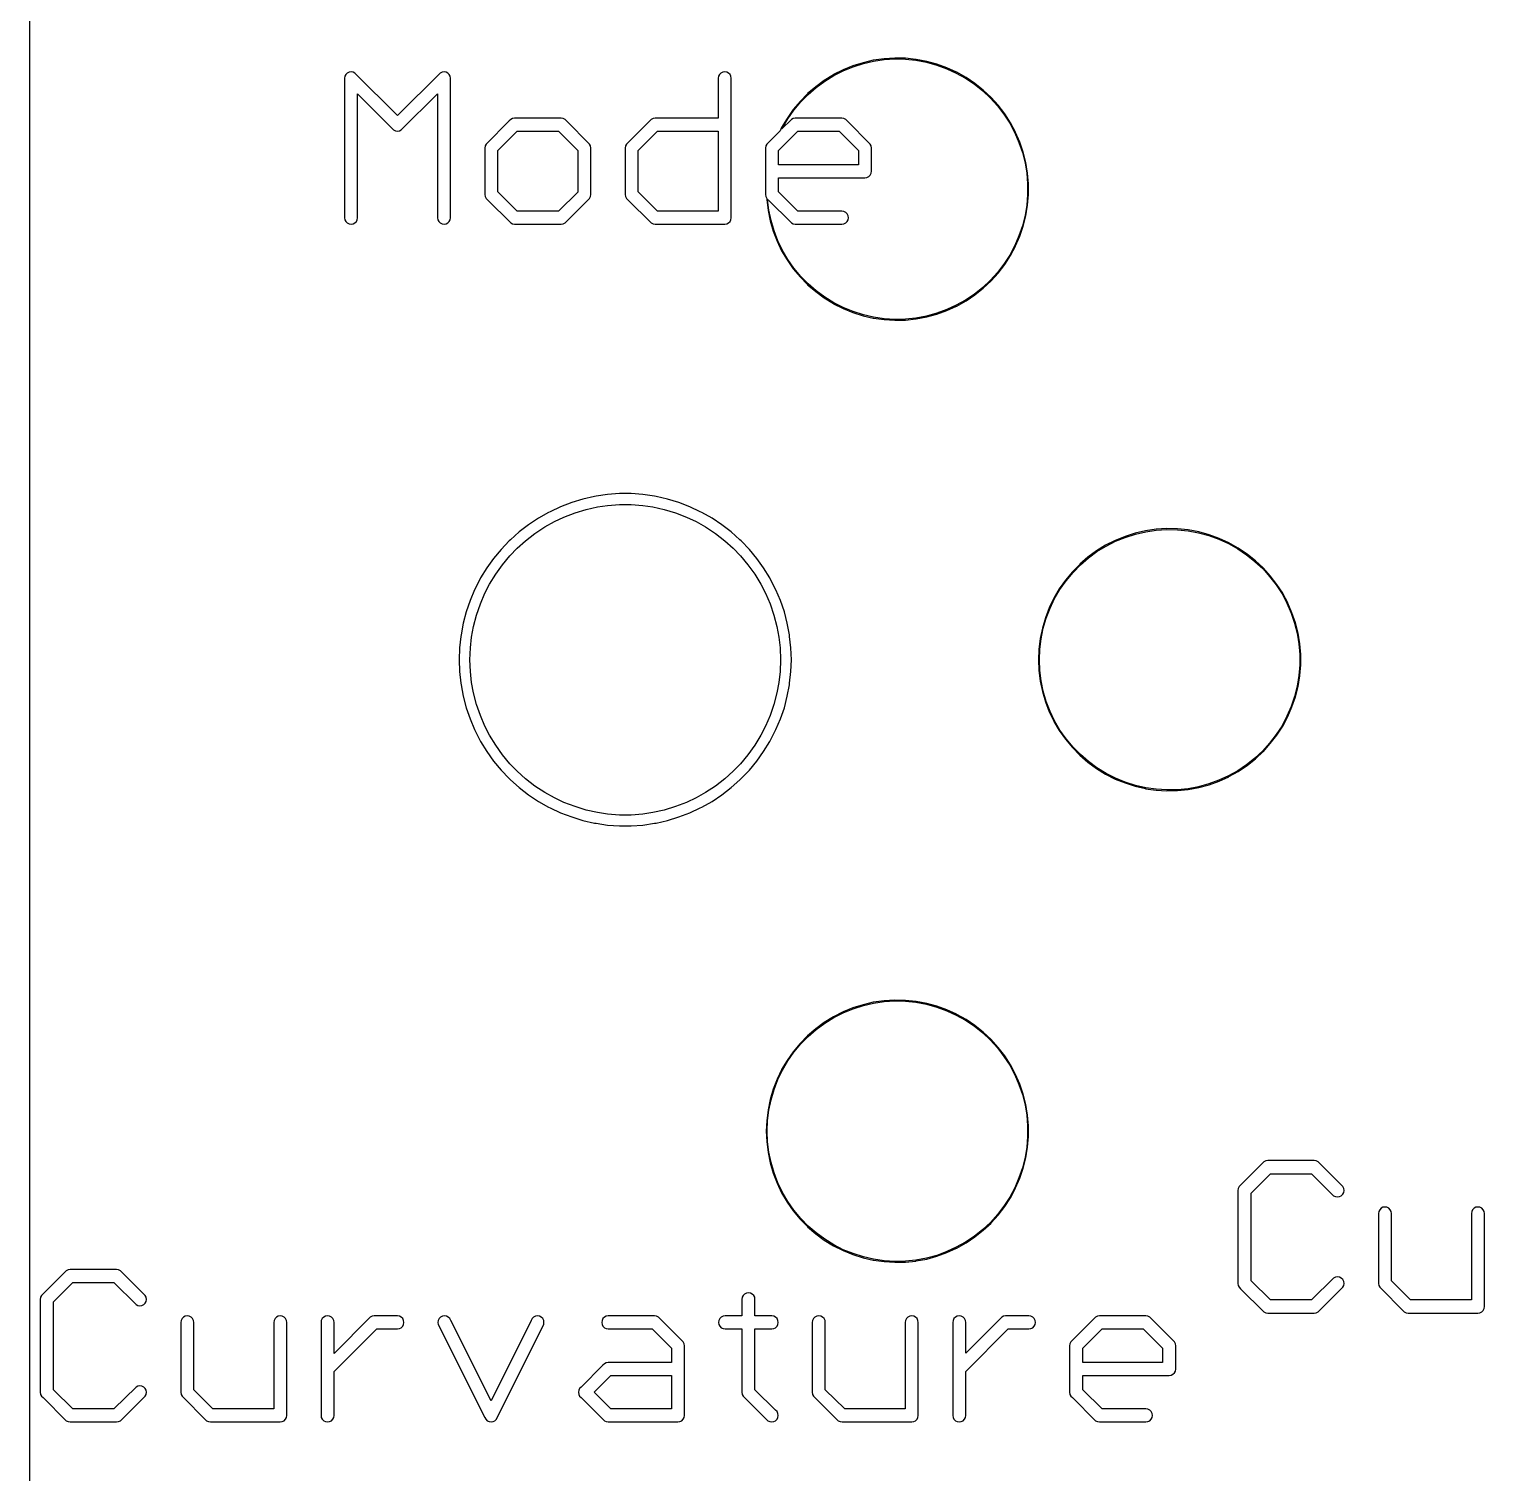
# Model space of a CAD drawing. Extents: x 3 to 69, y 0 to 129.
# Drawn here: x 2.71 to 19.88, y 25.97 to 42.8 of the extents above; entities that cross this region are included whole.
import ezdxf

# ---------------------------------------------------------------- set-up
doc = ezdxf.new("R2010")
doc.units = 0

msp = doc.modelspace()

# ---------------------------------------------------------------- linework, layer by layer
at = {"color": 34, "true_color": 0x008000}
for points in [[(2.7051, 0.3175, 0), (63.32474, 0.3175, 0), (63.32474, 128.81864, 0), (2.7051, 128.81864, 0), (2.7051, 0.3175, 0)], [(12.6746, 42.45864, 0), (12.55014, 42.44086, 0), (12.54857, 42.44061, 0), (12.42919, 42.41267, 0), (12.30981, 42.37457, 0), (12.19551, 42.32885, 0), (12.08375, 42.27297, 0), (12.08233, 42.27224, 0), (11.97565, 42.2062, 0), (11.87659, 42.13254, 0), (11.78261, 42.05126, 0), (11.78149, 42.05014, 0), (11.69513, 41.96124, 0), (11.61385, 41.86472, 0), (11.54273, 41.76312, 0), (11.47923, 41.65644, 0), (11.4785, 41.65502, 0), (11.46084, 41.61801, 0), (11.30485, 41.46202, 0), (11.29402, 41.44077, 0), (11.2903, 41.41724, 0), (11.2903, 40.87368, 0), (11.29402, 40.85013, 0), (11.30485, 40.82889, 0), (11.30487, 40.82887, 0), (11.30553, 40.81272, 0), (11.30555, 40.8126, 0), (11.32078, 40.6908, 0), (11.32102, 40.68923, 0), (11.34642, 40.56731, 0), (11.38198, 40.44793, 0), (11.42516, 40.33109, 0), (11.4785, 40.21933, 0), (11.47923, 40.21791, 0), (11.54273, 40.11123, 0), (11.61385, 40.00963, 0), (11.69513, 39.91311, 0), (11.78149, 39.82421, 0), (11.78261, 39.82309, 0), (11.87659, 39.74181, 0), (11.97565, 39.66814, 0), (12.08233, 39.60211, 0), (12.08375, 39.60138, 0), (12.19551, 39.54549, 0), (12.30981, 39.49978, 0), (12.42919, 39.46168, 0), (12.54857, 39.43374, 0), (12.55014, 39.43349, 0), (12.6746, 39.41572, 0), (12.79906, 39.40809, 0), (12.92352, 39.41064, 0), (13.04543, 39.42333, 0), (13.047, 39.42358, 0), (13.17146, 39.44644, 0), (13.29084, 39.47946, 0), (13.40768, 39.52264, 0), (13.51944, 39.57344, 0), (13.52086, 39.57417, 0), (13.63008, 39.63512, 0), (13.73422, 39.70371, 0), (13.83074, 39.78244, 0), (13.92218, 39.86627, 0), (13.9233, 39.86739, 0), (14.00458, 39.95883, 0), (14.08078, 40.05789, 0), (14.14936, 40.16203, 0), (14.20778, 40.27379, 0), (14.20851, 40.27521, 0), (14.25677, 40.38951, 0), (14.29741, 40.50634, 0), (14.32789, 40.62572, 0), (14.34821, 40.75019, 0), (14.34845, 40.75175, 0), (14.35862, 40.87621, 0), (14.35862, 40.99814, 0), (14.34845, 41.1226, 0), (14.34821, 41.12416, 0), (14.32789, 41.24862, 0), (14.29741, 41.368, 0), (14.25677, 41.48484, 0), (14.20851, 41.59914, 0), (14.20778, 41.60056, 0), (14.14936, 41.71232, 0), (14.08078, 41.81646, 0), (14.00458, 41.91552, 0), (13.9233, 42.00696, 0), (13.92218, 42.00808, 0), (13.83074, 42.0919, 0), (13.73422, 42.17064, 0), (13.63008, 42.23922, 0), (13.52086, 42.30018, 0), (13.51944, 42.30091, 0), (13.40768, 42.35171, 0), (13.29084, 42.39489, 0), (13.17146, 42.42791, 0), (13.047, 42.45077, 0), (13.04543, 42.45102, 0), (12.92352, 42.46371, 0), (12.79906, 42.46626, 0), (12.6746, 42.45864, 0)], [(13.04485, 39.43343, 0), (12.92352, 39.4208, 0), (12.79906, 39.41825, 0), (12.6746, 39.42588, 0), (12.55151, 39.44345, 0), (12.43232, 39.47135, 0), (12.31294, 39.50945, 0), (12.19864, 39.55516, 0), (12.08813, 39.61042, 0), (11.98162, 39.67636, 0), (11.88256, 39.75002, 0), (11.78878, 39.83113, 0), (11.70334, 39.91908, 0), (11.62206, 40.0156, 0), (11.55094, 40.11719, 0), (11.4877, 40.22344, 0), (11.43483, 40.33422, 0), (11.39165, 40.45106, 0), (11.35609, 40.57044, 0), (11.33083, 40.6917, 0), (11.31569, 40.81272, 0), (11.31546, 40.81828, 0), (11.32171, 40.81203, 0), (11.59349, 40.54278, 0), (11.61473, 40.53196, 0), (11.63828, 40.52823, 0), (12.18184, 40.52823, 0), (12.20538, 40.53196, 0), (12.22662, 40.54278, 0), (12.24348, 40.55965, 0), (12.25431, 40.58088, 0), (12.25804, 40.60443, 0), (12.25431, 40.62798, 0), (12.24348, 40.64922, 0), (12.22662, 40.66608, 0), (12.20538, 40.67691, 0), (12.18184, 40.68063, 0), (11.66837, 40.68063, 0), (11.4427, 40.90418, 0), (11.4427, 41.06924, 0), (12.45108, 41.06924, 0), (12.47462, 41.07298, 0), (12.49586, 41.08381, 0), (12.51272, 41.10067, 0), (12.52355, 41.12191, 0), (12.52728, 41.14544, 0), (12.52728, 41.41724, 0), (12.52355, 41.44077, 0), (12.51272, 41.46202, 0), (12.24348, 41.7338, 0), (12.22662, 41.75066, 0), (12.20538, 41.76149, 0), (12.18184, 41.76522, 0), (11.63828, 41.76522, 0), (11.61473, 41.76149, 0), (11.59349, 41.75066, 0), (11.48219, 41.63936, 0), (11.4877, 41.65091, 0), (11.55094, 41.75715, 0), (11.62206, 41.85875, 0), (11.70334, 41.95527, 0), (11.78878, 42.04322, 0), (11.88256, 42.12433, 0), (11.98162, 42.19799, 0), (12.08813, 42.26393, 0), (12.19864, 42.31918, 0), (12.31294, 42.3649, 0), (12.43232, 42.403, 0), (12.55151, 42.4309, 0), (12.6746, 42.44848, 0), (12.79906, 42.4561, 0), (12.92352, 42.45356, 0), (13.04484, 42.44092, 0), (13.16833, 42.41824, 0), (13.28771, 42.38522, 0), (13.40455, 42.34204, 0), (13.51571, 42.29151, 0), (13.62411, 42.23101, 0), (13.72825, 42.16243, 0), (13.82477, 42.08369, 0), (13.91554, 42.00049, 0), (13.99637, 41.90955, 0), (14.07257, 41.81049, 0), (14.14115, 41.70635, 0), (14.19891, 41.59584, 0), (14.2471, 41.48171, 0), (14.28774, 41.36487, 0), (14.31822, 41.24548, 0), (14.3383, 41.1225, 0), (14.34846, 40.99814, 0), (14.34846, 40.87621, 0), (14.3383, 40.75183, 0), (14.31822, 40.62886, 0), (14.28774, 40.50948, 0), (14.2471, 40.39264, 0), (14.19889, 40.27846, 0), (14.14115, 40.168, 0), (14.07257, 40.06386, 0), (13.99637, 39.96479, 0), (13.91554, 39.87386, 0), (13.82477, 39.79066, 0), (13.72825, 39.71192, 0), (13.62411, 39.64334, 0), (13.51571, 39.58284, 0), (13.40455, 39.53231, 0), (13.28771, 39.48913, 0), (13.16833, 39.45611, 0), (13.04485, 39.43343, 0)], [(6.50146, 42.29168, 0), (6.48022, 42.30251, 0), (6.45668, 42.30624, 0), (6.43313, 42.30251, 0), (6.41189, 42.29168, 0), (6.39503, 42.27482, 0), (6.3842, 42.25358, 0), (6.38048, 42.23004, 0), (6.38048, 40.60443, 0), (6.3842, 40.58088, 0), (6.39503, 40.55965, 0), (6.41189, 40.54278, 0), (6.43313, 40.53196, 0), (6.45668, 40.52823, 0), (6.48022, 40.53196, 0), (6.50146, 40.54278, 0), (6.51832, 40.55965, 0), (6.52915, 40.58088, 0), (6.53288, 40.60443, 0), (6.53288, 42.0474, 0), (6.95291, 41.62737, 0), (6.97415, 41.61654, 0), (6.9977, 41.61282, 0), (7.02124, 41.61654, 0), (7.04248, 41.62737, 0), (7.46505, 42.04797, 0), (7.46505, 40.60443, 0), (7.46878, 40.58088, 0), (7.47961, 40.55965, 0), (7.49647, 40.54278, 0), (7.51771, 40.53196, 0), (7.54125, 40.52823, 0), (7.5648, 40.53196, 0), (7.58604, 40.54278, 0), (7.6029, 40.55965, 0), (7.61373, 40.58088, 0), (7.61746, 40.60443, 0), (7.61746, 42.23004, 0), (7.61373, 42.25358, 0), (7.6029, 42.27482, 0), (7.58604, 42.29168, 0), (7.5648, 42.30251, 0), (7.54125, 42.30624, 0), (7.51771, 42.30251, 0), (7.49647, 42.29168, 0), (7.49579, 42.291, 0), (6.9978, 41.79534, 0), (6.50146, 42.29168, 0)], [(9.66909, 41.46202, 0), (9.65826, 41.44077, 0), (9.65452, 41.41724, 0), (9.65452, 40.87368, 0), (9.65826, 40.85013, 0), (9.66909, 40.82889, 0), (9.68595, 40.81203, 0), (9.95773, 40.54278, 0), (9.97897, 40.53196, 0), (10.0025, 40.52823, 0), (10.81532, 40.52823, 0), (10.83886, 40.53196, 0), (10.8601, 40.54278, 0), (10.87696, 40.55965, 0), (10.88779, 40.58088, 0), (10.89152, 40.60443, 0), (10.89152, 42.23004, 0), (10.88779, 42.25358, 0), (10.87696, 42.27482, 0), (10.8601, 42.29168, 0), (10.83886, 42.30251, 0), (10.81532, 42.30624, 0), (10.79177, 42.30251, 0), (10.77053, 42.29168, 0), (10.75367, 42.27482, 0), (10.74284, 42.25358, 0), (10.73912, 42.23004, 0), (10.73912, 41.76522, 0), (10.0025, 41.76522, 0), (9.97897, 41.76149, 0), (9.95773, 41.75066, 0), (9.66909, 41.46202, 0)], [(8.36422, 41.76522, 0), (8.34066, 41.76149, 0), (8.31943, 41.75066, 0), (8.30256, 41.7338, 0), (8.30255, 41.73378, 0), (8.03079, 41.46202, 0), (8.01995, 41.44077, 0), (8.01624, 41.41724, 0), (8.01624, 40.87368, 0), (8.01995, 40.85013, 0), (8.03079, 40.82889, 0), (8.04765, 40.81203, 0), (8.31943, 40.54278, 0), (8.34066, 40.53196, 0), (8.36422, 40.52823, 0), (8.90776, 40.52823, 0), (8.93132, 40.53196, 0), (8.95256, 40.54278, 0), (9.2218, 40.81203, 0), (9.23866, 40.82889, 0), (9.24949, 40.85013, 0), (9.25322, 40.87368, 0), (9.25322, 41.41724, 0), (9.24949, 41.44077, 0), (9.23866, 41.46202, 0), (8.96942, 41.7338, 0), (8.95256, 41.75066, 0), (8.93132, 41.76149, 0), (8.90776, 41.76522, 0), (8.36422, 41.76522, 0)], [(8.87754, 40.68063, 0), (8.39431, 40.68063, 0), (8.16864, 40.90418, 0), (8.16864, 41.38702, 0), (8.39445, 41.61282, 0), (8.87725, 41.61282, 0), (9.10082, 41.38714, 0), (9.10082, 40.9039, 0), (8.87754, 40.68063, 0)], [(10.73912, 40.68063, 0), (10.03261, 40.68063, 0), (9.80693, 40.90419, 0), (9.80693, 41.387, 0), (10.03274, 41.61282, 0), (10.73912, 41.61282, 0), (10.73912, 40.68063, 0)], [(12.37488, 41.22164, 0), (11.4427, 41.22164, 0), (11.4427, 41.38701, 0), (11.66851, 41.61282, 0), (12.15131, 41.61282, 0), (12.37488, 41.38714, 0), (12.37488, 41.22164, 0)], [(9.58596, 37.38626, 0), (9.44879, 37.3761, 0), (9.31418, 37.35577, 0), (9.29454, 37.35267, 0), (9.15992, 37.32219, 0), (9.03039, 37.28155, 0), (8.90085, 37.23328, 0), (8.77893, 37.17487, 0), (8.76122, 37.16585, 0), (8.64185, 37.09981, 0), (8.52755, 37.02361, 0), (8.41832, 36.93979, 0), (8.31673, 36.84835, 0), (8.30268, 36.8343, 0), (8.20616, 36.73523, 0), (8.1198, 36.6311, 0), (8.04106, 36.51934, 0), (7.9674, 36.4025, 0), (7.95838, 36.3848, 0), (7.89742, 36.26288, 0), (7.84408, 36.13842, 0), (7.79836, 36.00888, 0), (7.76534, 35.87426, 0), (7.73994, 35.73964, 0), (7.73683, 35.72002, 0), (7.72159, 35.5854, 0), (7.71652, 35.44824, 0), (7.72159, 35.31107, 0), (7.73683, 35.17646, 0), (7.73994, 35.15683, 0), (7.76534, 35.02221, 0), (7.79836, 34.88759, 0), (7.84408, 34.75804, 0), (7.89742, 34.63359, 0), (7.95838, 34.51167, 0), (7.9674, 34.49396, 0), (8.04106, 34.37713, 0), (8.1198, 34.26536, 0), (8.20616, 34.16123, 0), (8.30268, 34.06217, 0), (8.31673, 34.04811, 0), (8.41832, 33.95668, 0), (8.52755, 33.87286, 0), (8.64185, 33.79666, 0), (8.76122, 33.73062, 0), (8.77893, 33.7216, 0), (8.90085, 33.66317, 0), (9.03039, 33.61492, 0), (9.15992, 33.57428, 0), (9.29454, 33.54379, 0), (9.31418, 33.5407, 0), (9.44879, 33.52038, 0), (9.58596, 33.51021, 0), (9.72311, 33.51021, 0), (9.86028, 33.52038, 0), (9.9949, 33.5407, 0), (10.01451, 33.54379, 0), (10.14913, 33.57428, 0), (10.27868, 33.61492, 0), (10.40822, 33.66317, 0), (10.53014, 33.7216, 0), (10.54784, 33.73062, 0), (10.66722, 33.79666, 0), (10.78152, 33.87286, 0), (10.89074, 33.95668, 0), (10.99234, 34.04811, 0), (11.00639, 34.06217, 0), (11.10291, 34.16123, 0), (11.18927, 34.26536, 0), (11.26801, 34.37713, 0), (11.34167, 34.49396, 0), (11.35069, 34.51167, 0), (11.41165, 34.63359, 0), (11.46499, 34.75804, 0), (11.51071, 34.88759, 0), (11.54373, 35.02221, 0), (11.56913, 35.15683, 0), (11.57224, 35.17646, 0), (11.58748, 35.31107, 0), (11.59256, 35.44824, 0), (11.58748, 35.5854, 0), (11.57224, 35.72002, 0), (11.56913, 35.73964, 0), (11.54373, 35.87426, 0), (11.51071, 36.00888, 0), (11.46499, 36.13842, 0), (11.41165, 36.26288, 0), (11.35069, 36.3848, 0), (11.34167, 36.4025, 0), (11.26801, 36.51934, 0), (11.18927, 36.6311, 0), (11.10291, 36.73523, 0), (11.00639, 36.8343, 0), (10.99234, 36.84835, 0), (10.89074, 36.93979, 0), (10.78152, 37.02361, 0), (10.66722, 37.09981, 0), (10.54784, 37.16585, 0), (10.53014, 37.17487, 0), (10.40822, 37.23328, 0), (10.27868, 37.28155, 0), (10.14913, 37.32219, 0), (10.01451, 37.35267, 0), (9.9949, 37.35577, 0), (9.86028, 37.3761, 0), (9.72311, 37.38626, 0), (9.58596, 37.38626, 0)], [(9.97723, 33.66502, 0), (9.86028, 33.64738, 0), (9.72311, 33.63722, 0), (9.58596, 33.63722, 0), (9.44879, 33.64738, 0), (9.33182, 33.66503, 0), (9.19918, 33.69507, 0), (9.06964, 33.7357, 0), (8.94009, 33.78396, 0), (8.82862, 33.83739, 0), (8.7165, 33.89941, 0), (8.6022, 33.97561, 0), (8.49297, 34.05943, 0), (8.39438, 34.14816, 0), (8.3089, 34.23588, 0), (8.22255, 34.34002, 0), (8.14381, 34.45178, 0), (8.07097, 34.56732, 0), (8.01821, 34.67284, 0), (7.96487, 34.7973, 0), (7.91915, 34.92684, 0), (7.88613, 35.06145, 0), (7.86295, 35.18431, 0), (7.84859, 35.31107, 0), (7.84352, 35.44824, 0), (7.84859, 35.5854, 0), (7.86295, 35.71214, 0), (7.88613, 35.835, 0), (7.91915, 35.96963, 0), (7.96487, 36.09917, 0), (8.01821, 36.22363, 0), (8.07097, 36.32915, 0), (8.14381, 36.44469, 0), (8.22255, 36.55645, 0), (8.3089, 36.66059, 0), (8.3943, 36.74823, 0), (8.49297, 36.83704, 0), (8.6022, 36.92085, 0), (8.7165, 36.99705, 0), (8.8286, 37.05907, 0), (8.94009, 37.11249, 0), (9.06964, 37.16076, 0), (9.19918, 37.2014, 0), (9.3321, 37.23148, 0), (9.44879, 37.2491, 0), (9.58596, 37.25925, 0), (9.72311, 37.25925, 0), (9.86028, 37.2491, 0), (9.97695, 37.23149, 0), (10.10989, 37.2014, 0), (10.23943, 37.16076, 0), (10.36896, 37.11249, 0), (10.48048, 37.05907, 0), (10.59257, 36.99705, 0), (10.70687, 36.92085, 0), (10.81609, 36.83704, 0), (10.91476, 36.74823, 0), (11.00016, 36.66059, 0), (11.08652, 36.55645, 0), (11.16526, 36.44469, 0), (11.2381, 36.32915, 0), (11.29086, 36.22363, 0), (11.3442, 36.09917, 0), (11.38992, 35.96963, 0), (11.42294, 35.835, 0), (11.44615, 35.71202, 0), (11.46048, 35.5854, 0), (11.46556, 35.44824, 0), (11.46048, 35.31107, 0), (11.44614, 35.18443, 0), (11.42294, 35.06145, 0), (11.38992, 34.92684, 0), (11.3442, 34.7973, 0), (11.29086, 34.67284, 0), (11.2381, 34.56732, 0), (11.16526, 34.45178, 0), (11.08652, 34.34002, 0), (11.00016, 34.23588, 0), (10.91469, 34.14816, 0), (10.81609, 34.05943, 0), (10.70687, 33.97561, 0), (10.59257, 33.89941, 0), (10.48046, 33.83739, 0), (10.36896, 33.78396, 0), (10.23943, 33.7357, 0), (10.10989, 33.69507, 0), (9.97723, 33.66502, 0)], [(15.84959, 36.96969, 0), (15.72513, 36.95191, 0), (15.72357, 36.95167, 0), (15.60419, 36.92373, 0), (15.48481, 36.88563, 0), (15.37051, 36.83991, 0), (15.25875, 36.78403, 0), (15.25733, 36.78329, 0), (15.15065, 36.71726, 0), (15.05159, 36.6436, 0), (14.95761, 36.56232, 0), (14.95649, 36.5612, 0), (14.87013, 36.47229, 0), (14.78885, 36.37578, 0), (14.71773, 36.27418, 0), (14.65423, 36.16749, 0), (14.6535, 36.16608, 0), (14.60016, 36.05431, 0), (14.55698, 35.93748, 0), (14.52142, 35.8181, 0), (14.49602, 35.69618, 0), (14.49577, 35.69462, 0), (14.48054, 35.57269, 0), (14.47546, 35.44824, 0), (14.48054, 35.32378, 0), (14.49577, 35.20185, 0), (14.49602, 35.20029, 0), (14.52142, 35.07837, 0), (14.55698, 34.95899, 0), (14.60016, 34.84214, 0), (14.6535, 34.73039, 0), (14.65423, 34.72896, 0), (14.71773, 34.62229, 0), (14.78885, 34.52069, 0), (14.87013, 34.42416, 0), (14.95649, 34.33527, 0), (14.95761, 34.33415, 0), (15.05159, 34.25287, 0), (15.15065, 34.1792, 0), (15.25733, 34.11316, 0), (15.25875, 34.11244, 0), (15.37051, 34.05655, 0), (15.48481, 34.01084, 0), (15.60419, 33.97274, 0), (15.72357, 33.9448, 0), (15.72513, 33.94455, 0), (15.84959, 33.92678, 0), (15.97406, 33.91916, 0), (16.09852, 33.9217, 0), (16.22043, 33.93439, 0), (16.222, 33.93464, 0), (16.34646, 33.9575, 0), (16.46584, 33.99051, 0), (16.58268, 34.0337, 0), (16.69444, 34.0845, 0), (16.69586, 34.08523, 0), (16.80508, 34.14618, 0), (16.90922, 34.21477, 0), (17.00574, 34.29351, 0), (17.09718, 34.37733, 0), (17.09829, 34.37845, 0), (17.17958, 34.46989, 0), (17.25578, 34.56895, 0), (17.32435, 34.67309, 0), (17.38278, 34.78485, 0), (17.38351, 34.78627, 0), (17.43177, 34.90057, 0), (17.47241, 35.01741, 0), (17.50289, 35.13679, 0), (17.52321, 35.26124, 0), (17.52345, 35.26282, 0), (17.53362, 35.38727, 0), (17.53362, 35.50918, 0), (17.52345, 35.63366, 0), (17.52321, 35.63521, 0), (17.50289, 35.75968, 0), (17.47241, 35.87906, 0), (17.43177, 35.9959, 0), (17.38351, 36.1102, 0), (17.38278, 36.11162, 0), (17.32509, 36.22196, 0), (17.32435, 36.22338, 0), (17.25578, 36.32752, 0), (17.17958, 36.42658, 0), (17.09829, 36.51802, 0), (17.09718, 36.51914, 0), (17.00574, 36.60296, 0), (16.90922, 36.6817, 0), (16.80508, 36.75027, 0), (16.69586, 36.81124, 0), (16.69444, 36.81197, 0), (16.58268, 36.86276, 0), (16.46584, 36.90594, 0), (16.34646, 36.93896, 0), (16.222, 36.96183, 0), (16.22043, 36.96208, 0), (16.09852, 36.97477, 0), (15.97406, 36.97732, 0), (15.84959, 36.96969, 0)], [(16.21985, 33.94449, 0), (16.09852, 33.93186, 0), (15.97406, 33.92931, 0), (15.84959, 33.93694, 0), (15.72653, 33.95451, 0), (15.60732, 33.98241, 0), (15.48794, 34.02051, 0), (15.37364, 34.06622, 0), (15.26313, 34.12148, 0), (15.15662, 34.18742, 0), (15.05756, 34.26108, 0), (14.96378, 34.34219, 0), (14.87834, 34.43014, 0), (14.79706, 34.52666, 0), (14.72594, 34.62825, 0), (14.6627, 34.7345, 0), (14.60983, 34.84528, 0), (14.56665, 34.96212, 0), (14.53109, 35.0815, 0), (14.5058, 35.20289, 0), (14.49069, 35.32378, 0), (14.48562, 35.44824, 0), (14.49069, 35.57269, 0), (14.5058, 35.69358, 0), (14.53109, 35.81497, 0), (14.56665, 35.93435, 0), (14.60983, 36.05119, 0), (14.6627, 36.16196, 0), (14.72594, 36.26821, 0), (14.79706, 36.36981, 0), (14.87834, 36.46633, 0), (14.96378, 36.55428, 0), (15.05756, 36.63539, 0), (15.15662, 36.70905, 0), (15.26313, 36.77499, 0), (15.37364, 36.83024, 0), (15.48794, 36.87596, 0), (15.60732, 36.91406, 0), (15.72642, 36.94193, 0), (15.84959, 36.95953, 0), (15.97406, 36.96716, 0), (16.09852, 36.96461, 0), (16.21985, 36.95198, 0), (16.34333, 36.9293, 0), (16.46271, 36.89627, 0), (16.57955, 36.8531, 0), (16.69065, 36.8026, 0), (16.79911, 36.74207, 0), (16.90325, 36.67349, 0), (16.99977, 36.59474, 0), (17.09054, 36.51155, 0), (17.17137, 36.42061, 0), (17.24757, 36.32155, 0), (17.31615, 36.21741, 0), (17.37395, 36.1068, 0), (17.4221, 35.99277, 0), (17.46274, 35.87592, 0), (17.49322, 35.75654, 0), (17.5133, 35.63358, 0), (17.52346, 35.50918, 0), (17.52346, 35.38727, 0), (17.51329, 35.26282, 0), (17.49322, 35.13991, 0), (17.46274, 35.02053, 0), (17.4221, 34.9037, 0), (17.37391, 34.78957, 0), (17.31615, 34.67906, 0), (17.24757, 34.57492, 0), (17.17137, 34.47585, 0), (17.09054, 34.38492, 0), (16.99977, 34.30172, 0), (16.90325, 34.22298, 0), (16.79911, 34.1544, 0), (16.69065, 34.09387, 0), (16.57955, 34.04337, 0), (16.46271, 34.00019, 0), (16.34333, 33.96717, 0), (16.21985, 33.94449, 0)], [(12.6746, 31.47059, 0), (12.55014, 31.45281, 0), (12.54857, 31.45257, 0), (12.42919, 31.42463, 0), (12.30981, 31.38653, 0), (12.19551, 31.34081, 0), (12.08375, 31.28493, 0), (12.08233, 31.2842, 0), (11.97565, 31.21816, 0), (11.87659, 31.1445, 0), (11.78261, 31.06322, 0), (11.78149, 31.0621, 0), (11.69513, 30.9732, 0), (11.61385, 30.87668, 0), (11.54273, 30.77508, 0), (11.47923, 30.6684, 0), (11.4785, 30.66698, 0), (11.42516, 30.55522, 0), (11.38198, 30.43838, 0), (11.34642, 30.319, 0), (11.32102, 30.19708, 0), (11.32078, 30.19552, 0), (11.30553, 30.07359, 0), (11.30046, 29.94914, 0), (11.30553, 29.82467, 0), (11.32078, 29.70276, 0), (11.32102, 29.70119, 0), (11.34642, 29.57927, 0), (11.38198, 29.45989, 0), (11.42516, 29.34305, 0), (11.4785, 29.23129, 0), (11.47923, 29.22987, 0), (11.54273, 29.12319, 0), (11.61385, 29.02159, 0), (11.69513, 28.92507, 0), (11.78149, 28.83617, 0), (11.78261, 28.83505, 0), (11.87659, 28.75377, 0), (11.97565, 28.68011, 0), (12.08233, 28.61407, 0), (12.08375, 28.61334, 0), (12.19551, 28.55746, 0), (12.30981, 28.51174, 0), (12.42919, 28.47364, 0), (12.54857, 28.4457, 0), (12.55014, 28.44546, 0), (12.6746, 28.42768, 0), (12.79906, 28.42006, 0), (12.92352, 28.4226, 0), (13.04543, 28.4353, 0), (13.047, 28.43554, 0), (13.17146, 28.4584, 0), (13.29084, 28.49142, 0), (13.40768, 28.5346, 0), (13.51944, 28.5854, 0), (13.52086, 28.58613, 0), (13.63008, 28.64709, 0), (13.73422, 28.71567, 0), (13.83074, 28.79441, 0), (13.92218, 28.87823, 0), (13.9233, 28.87935, 0), (14.00458, 28.97079, 0), (14.08078, 29.06985, 0), (14.14936, 29.17399, 0), (14.20778, 29.28575, 0), (14.20851, 29.28717, 0), (14.25677, 29.40147, 0), (14.29741, 29.51831, 0), (14.32789, 29.63769, 0), (14.34821, 29.76215, 0), (14.34845, 29.76371, 0), (14.35862, 29.88818, 0), (14.35862, 30.0101, 0), (14.34845, 30.13455, 0), (14.34821, 30.13612, 0), (14.32789, 30.26058, 0), (14.29741, 30.37996, 0), (14.25677, 30.4968, 0), (14.20851, 30.6111, 0), (14.20778, 30.61252, 0), (14.14936, 30.72428, 0), (14.08078, 30.82842, 0), (14.00458, 30.92748, 0), (13.9233, 31.01892, 0), (13.92218, 31.02004, 0), (13.83074, 31.10386, 0), (13.73422, 31.1826, 0), (13.63008, 31.25118, 0), (13.52086, 31.31214, 0), (13.51944, 31.31287, 0), (13.40768, 31.36367, 0), (13.29084, 31.40685, 0), (13.17146, 31.43987, 0), (13.047, 31.46273, 0), (13.04543, 31.46297, 0), (12.92352, 31.47568, 0), (12.79906, 31.47822, 0), (12.6746, 31.47059, 0)], [(13.04485, 28.44539, 0), (12.92352, 28.43276, 0), (12.79906, 28.43022, 0), (12.6746, 28.43784, 0), (12.5514, 28.45544, 0), (12.43232, 28.48331, 0), (12.31294, 28.52141, 0), (12.19864, 28.56713, 0), (12.08813, 28.62238, 0), (11.98162, 28.68832, 0), (11.88256, 28.76198, 0), (11.78878, 28.84309, 0), (11.70334, 28.93104, 0), (11.62206, 29.02756, 0), (11.55094, 29.12916, 0), (11.4877, 29.2354, 0), (11.43483, 29.34618, 0), (11.39165, 29.46302, 0), (11.35609, 29.5824, 0), (11.33083, 29.70366, 0), (11.31569, 29.82467, 0), (11.31061, 29.94914, 0), (11.31569, 30.07359, 0), (11.33082, 30.19459, 0), (11.35609, 30.31587, 0), (11.39165, 30.43525, 0), (11.43483, 30.55209, 0), (11.4877, 30.66287, 0), (11.55094, 30.76911, 0), (11.62206, 30.87071, 0), (11.70334, 30.96723, 0), (11.78878, 31.05518, 0), (11.88256, 31.13629, 0), (11.98162, 31.20995, 0), (12.08813, 31.27589, 0), (12.19864, 31.33114, 0), (12.31294, 31.37686, 0), (12.43232, 31.41496, 0), (12.5514, 31.44283, 0), (12.6746, 31.46043, 0), (12.79906, 31.46806, 0), (12.92352, 31.46552, 0), (13.04497, 31.45286, 0), (13.16833, 31.4302, 0), (13.28771, 31.39718, 0), (13.40455, 31.354, 0), (13.51571, 31.30347, 0), (13.62411, 31.24297, 0), (13.72825, 31.17439, 0), (13.82477, 31.09565, 0), (13.91554, 31.01245, 0), (13.99637, 30.92151, 0), (14.07257, 30.82245, 0), (14.14115, 30.71831, 0), (14.19889, 30.60785, 0), (14.2471, 30.49367, 0), (14.28774, 30.37683, 0), (14.31822, 30.25745, 0), (14.33829, 30.13449, 0), (14.34846, 30.0101, 0), (14.34846, 29.88818, 0), (14.3383, 29.76379, 0), (14.31822, 29.64082, 0), (14.28774, 29.52144, 0), (14.2471, 29.4046, 0), (14.19889, 29.29042, 0), (14.14115, 29.17996, 0), (14.07257, 29.07582, 0), (13.99637, 28.97676, 0), (13.91554, 28.88582, 0), (13.82477, 28.80262, 0), (13.72825, 28.72388, 0), (13.62411, 28.6553, 0), (13.51571, 28.5948, 0), (13.40455, 28.54427, 0), (13.28771, 28.50109, 0), (13.16833, 28.46807, 0), (13.04485, 28.44539, 0)], [(17.15008, 29.60624, 0), (17.12653, 29.60251, 0), (17.10529, 29.59168, 0), (16.81665, 29.30304, 0), (16.80582, 29.2818, 0), (16.8021, 29.25825, 0), (16.8021, 28.17367, 0), (16.80582, 28.15013, 0), (16.81665, 28.12889, 0), (16.83351, 28.11203, 0), (17.10529, 27.84279, 0), (17.12653, 27.83196, 0), (17.15008, 27.82823, 0), (17.69109, 27.82823, 0), (17.71464, 27.83196, 0), (17.73588, 27.84279, 0), (18.00766, 28.11203, 0), (18.02452, 28.12889, 0), (18.03535, 28.15013, 0), (18.03907, 28.17367, 0), (18.03535, 28.19722, 0), (18.02452, 28.21846, 0), (18.00766, 28.23532, 0), (17.98642, 28.24615, 0), (17.96287, 28.24987, 0), (17.93933, 28.24615, 0), (17.91809, 28.23532, 0), (17.661, 27.98063, 0), (17.18016, 27.98063, 0), (16.9545, 28.20418, 0), (16.9545, 29.22804, 0), (17.18031, 29.45384, 0), (17.66085, 29.45384, 0), (17.91809, 29.19661, 0), (17.93933, 29.18578, 0), (17.96287, 29.18205, 0), (17.98642, 29.18578, 0), (18.00766, 29.19661, 0), (18.02452, 29.21347, 0), (18.03535, 29.23471, 0), (18.03907, 29.25825, 0), (18.03535, 29.2818, 0), (18.02452, 29.30304, 0), (17.73588, 29.59168, 0), (17.71464, 29.60251, 0), (17.69109, 29.60624, 0), (17.15008, 29.60624, 0)], [(18.74105, 27.84279, 0), (18.76229, 27.83196, 0), (18.78584, 27.82823, 0), (19.60118, 27.82823, 0), (19.62472, 27.83196, 0), (19.64595, 27.84279, 0), (19.66282, 27.85965, 0), (19.67364, 27.88089, 0), (19.67738, 27.90443, 0), (19.67738, 28.98901, 0), (19.67364, 29.01256, 0), (19.66282, 29.0338, 0), (19.64595, 29.05066, 0), (19.62472, 29.06149, 0), (19.60118, 29.06521, 0), (19.57763, 29.06149, 0), (19.55639, 29.05066, 0), (19.53953, 29.0338, 0), (19.5287, 29.01256, 0), (19.52498, 28.98901, 0), (19.52498, 27.98063, 0), (18.81607, 27.98063, 0), (18.59279, 28.20391, 0), (18.59279, 28.98901, 0), (18.58907, 29.01256, 0), (18.57824, 29.0338, 0), (18.56138, 29.05066, 0), (18.54014, 29.06149, 0), (18.51659, 29.06521, 0), (18.49305, 29.06149, 0), (18.47181, 29.05066, 0), (18.45495, 29.0338, 0), (18.44412, 29.01256, 0), (18.44039, 28.98901, 0), (18.44039, 28.17367, 0), (18.44412, 28.15013, 0), (18.45495, 28.12889, 0), (18.74105, 27.84279, 0)], [(3.18008, 28.33624, 0), (3.15653, 28.33251, 0), (3.13529, 28.32168, 0), (2.84665, 28.03304, 0), (2.83582, 28.0118, 0), (2.8321, 27.98826, 0), (2.8321, 26.90368, 0), (2.83582, 26.88013, 0), (2.84665, 26.85889, 0), (2.86351, 26.84203, 0), (3.13529, 26.57279, 0), (3.15653, 26.56196, 0), (3.18008, 26.55824, 0), (3.72109, 26.55824, 0), (3.74464, 26.56196, 0), (3.76588, 26.57279, 0), (4.03766, 26.84203, 0), (4.05452, 26.85889, 0), (4.06534, 26.88013, 0), (4.06907, 26.90368, 0), (4.06534, 26.92722, 0), (4.05452, 26.94846, 0), (4.03766, 26.96532, 0), (4.01642, 26.97615, 0), (3.99288, 26.97988, 0), (3.96933, 26.97615, 0), (3.94809, 26.96532, 0), (3.69101, 26.71064, 0), (3.21016, 26.71064, 0), (2.9845, 26.93419, 0), (2.9845, 27.95803, 0), (3.21031, 28.18384, 0), (3.69086, 28.18384, 0), (3.94809, 27.92661, 0), (3.96933, 27.91578, 0), (3.99288, 27.91206, 0), (4.01642, 27.91578, 0), (4.03766, 27.92661, 0), (4.05452, 27.94347, 0), (4.06534, 27.96471, 0), (4.06907, 27.98826, 0), (4.06534, 28.0118, 0), (4.05452, 28.03304, 0), (3.76588, 28.32168, 0), (3.74464, 28.33251, 0), (3.72109, 28.33624, 0), (3.18008, 28.33624, 0)], [(11.36396, 26.55824, 0), (11.3875, 26.56196, 0), (11.40874, 26.57279, 0), (11.4256, 26.58965, 0), (11.43643, 26.61089, 0), (11.44016, 26.63444, 0), (11.43643, 26.65798, 0), (11.4256, 26.67922, 0), (11.40874, 26.69608, 0), (11.16838, 26.93419, 0), (11.16838, 27.64281, 0), (11.36396, 27.64281, 0), (11.3875, 27.64654, 0), (11.40874, 27.65737, 0), (11.4256, 27.67423, 0), (11.43643, 27.69547, 0), (11.44016, 27.71901, 0), (11.43643, 27.74256, 0), (11.4256, 27.7638, 0), (11.40874, 27.78066, 0), (11.3875, 27.79149, 0), (11.36396, 27.79521, 0), (11.16838, 27.79521, 0), (11.16838, 27.98826, 0), (11.16465, 28.0118, 0), (11.15382, 28.03304, 0), (11.13696, 28.0499, 0), (11.11572, 28.06073, 0), (11.09218, 28.06446, 0), (11.06863, 28.06073, 0), (11.04739, 28.0499, 0), (11.03053, 28.03304, 0), (11.0197, 28.0118, 0), (11.01598, 27.98826, 0), (11.01598, 27.79521, 0), (10.8204, 27.79521, 0), (10.79685, 27.79149, 0), (10.77561, 27.78066, 0), (10.75875, 27.7638, 0), (10.74792, 27.74256, 0), (10.7442, 27.71901, 0), (10.74792, 27.69547, 0), (10.75875, 27.67423, 0), (10.77561, 27.65737, 0), (10.79685, 27.64654, 0), (10.8204, 27.64281, 0), (11.01598, 27.64281, 0), (11.01598, 26.90368, 0), (11.0197, 26.88013, 0), (11.03053, 26.85889, 0), (11.04739, 26.84203, 0), (11.31917, 26.57279, 0), (11.34041, 26.56196, 0), (11.36396, 26.55824, 0)], [(4.77105, 26.57279, 0), (4.79229, 26.56196, 0), (4.81583, 26.55824, 0), (5.63118, 26.55824, 0), (5.65472, 26.56196, 0), (5.67596, 26.57279, 0), (5.69282, 26.58965, 0), (5.70365, 26.61089, 0), (5.70738, 26.63444, 0), (5.70738, 27.71901, 0), (5.70365, 27.74256, 0), (5.69282, 27.7638, 0), (5.67596, 27.78066, 0), (5.65472, 27.79149, 0), (5.63118, 27.79521, 0), (5.60763, 27.79149, 0), (5.58639, 27.78066, 0), (5.56953, 27.7638, 0), (5.5587, 27.74256, 0), (5.55498, 27.71901, 0), (5.55498, 26.71064, 0), (4.84606, 26.71064, 0), (4.6228, 26.9339, 0), (4.6228, 27.71901, 0), (4.61907, 27.74256, 0), (4.60824, 27.7638, 0), (4.59138, 27.78066, 0), (4.57014, 27.79149, 0), (4.5466, 27.79521, 0), (4.52304, 27.79149, 0), (4.50181, 27.78066, 0), (4.48495, 27.7638, 0), (4.47412, 27.74256, 0), (4.47039, 27.71901, 0), (4.47039, 26.90368, 0), (4.47412, 26.88013, 0), (4.48495, 26.85889, 0), (4.77105, 26.57279, 0)], [(6.25856, 27.35809, 0), (6.25856, 27.71901, 0), (6.25483, 27.74256, 0), (6.244, 27.7638, 0), (6.22714, 27.78066, 0), (6.2059, 27.79149, 0), (6.18236, 27.79521, 0), (6.15881, 27.79149, 0), (6.13757, 27.78066, 0), (6.12071, 27.7638, 0), (6.10988, 27.74256, 0), (6.10616, 27.71901, 0), (6.10616, 26.63444, 0), (6.10988, 26.61089, 0), (6.12071, 26.58965, 0), (6.13757, 26.57279, 0), (6.15881, 26.56196, 0), (6.18236, 26.55824, 0), (6.2059, 26.56196, 0), (6.22714, 26.57279, 0), (6.244, 26.58965, 0), (6.25483, 26.61089, 0), (6.25856, 26.63444, 0), (6.25856, 27.14523, 0), (6.75614, 27.64281, 0), (6.9977, 27.64281, 0), (7.02124, 27.64654, 0), (7.04248, 27.65737, 0), (7.05934, 27.67423, 0), (7.07017, 27.69547, 0), (7.0739, 27.71901, 0), (7.07017, 27.74256, 0), (7.05934, 27.7638, 0), (7.04248, 27.78066, 0), (7.02124, 27.79149, 0), (6.9977, 27.79521, 0), (6.72592, 27.79521, 0), (6.70237, 27.79149, 0), (6.68113, 27.78066, 0), (6.25856, 27.35809, 0)], [(8.0899, 26.55824, 0), (8.11344, 26.56196, 0), (8.13468, 26.57279, 0), (8.15154, 26.58965, 0), (8.16236, 26.61089, 0), (8.70339, 27.69547, 0), (8.70712, 27.71901, 0), (8.70339, 27.74256, 0), (8.69256, 27.7638, 0), (8.6757, 27.78066, 0), (8.65446, 27.79149, 0), (8.63092, 27.79521, 0), (8.60737, 27.79149, 0), (8.58613, 27.78066, 0), (8.56927, 27.7638, 0), (8.55843, 27.74256, 0), (8.08972, 26.80292, 0), (7.61881, 27.74256, 0), (7.60798, 27.7638, 0), (7.59112, 27.78066, 0), (7.56988, 27.79149, 0), (7.54633, 27.79521, 0), (7.52279, 27.79149, 0), (7.50155, 27.78066, 0), (7.48469, 27.7638, 0), (7.47386, 27.74256, 0), (7.47013, 27.71901, 0), (7.47386, 27.69547, 0), (8.01742, 26.61089, 0), (8.02825, 26.58965, 0), (8.0451, 26.57279, 0), (8.06635, 26.56196, 0), (8.0899, 26.55824, 0)], [(9.45642, 27.79521, 0), (9.43287, 27.79149, 0), (9.41163, 27.78066, 0), (9.39476, 27.7638, 0), (9.38394, 27.74256, 0), (9.38022, 27.71901, 0), (9.38394, 27.69547, 0), (9.39476, 27.67423, 0), (9.41163, 27.65737, 0), (9.43287, 27.64654, 0), (9.45642, 27.64281, 0), (9.96721, 27.64281, 0), (10.193, 27.41702, 0), (10.193, 27.25166, 0), (9.45642, 27.25166, 0), (9.43287, 27.24793, 0), (9.41163, 27.2371, 0), (9.39476, 27.22024, 0), (9.39475, 27.22022, 0), (9.13986, 26.96533, 0), (9.13984, 26.96532, 0), (9.12299, 26.94846, 0), (9.11215, 26.92722, 0), (9.10843, 26.90368, 0), (9.11215, 26.88013, 0), (9.12299, 26.85889, 0), (9.13984, 26.84203, 0), (9.41163, 26.57279, 0), (9.43287, 26.56196, 0), (9.45642, 26.55824, 0), (10.2692, 26.55824, 0), (10.29276, 26.56196, 0), (10.314, 26.57279, 0), (10.33086, 26.58965, 0), (10.34169, 26.61089, 0), (10.3454, 26.63444, 0), (10.3454, 27.44723, 0), (10.34169, 27.47078, 0), (10.33086, 27.49202, 0), (10.04222, 27.78066, 0), (10.02098, 27.79149, 0), (9.99743, 27.79521, 0), (9.45642, 27.79521, 0)], [(12.99718, 26.55824, 0), (13.02072, 26.56196, 0), (13.04196, 26.57279, 0), (13.05882, 26.58965, 0), (13.06965, 26.61089, 0), (13.07338, 26.63444, 0), (13.07338, 27.71901, 0), (13.06965, 27.74256, 0), (13.05882, 27.7638, 0), (13.04196, 27.78066, 0), (13.02072, 27.79149, 0), (12.99718, 27.79521, 0), (12.97363, 27.79149, 0), (12.95239, 27.78066, 0), (12.93553, 27.7638, 0), (12.9247, 27.74256, 0), (12.92098, 27.71901, 0), (12.92098, 26.71064, 0), (12.21446, 26.71064, 0), (11.9888, 26.93419, 0), (11.9888, 27.71901, 0), (11.98507, 27.74256, 0), (11.97424, 27.7638, 0), (11.95738, 27.78066, 0), (11.93614, 27.79149, 0), (11.9126, 27.79521, 0), (11.88905, 27.79149, 0), (11.86781, 27.78066, 0), (11.85095, 27.7638, 0), (11.84012, 27.74256, 0), (11.8364, 27.71901, 0), (11.8364, 26.90368, 0), (11.84012, 26.88013, 0), (11.85095, 26.85889, 0), (11.86781, 26.84203, 0), (12.13959, 26.57279, 0), (12.16083, 26.56196, 0), (12.18438, 26.55824, 0), (12.99718, 26.55824, 0)], [(13.55089, 26.55824, 0), (13.57444, 26.56196, 0), (13.59568, 26.57279, 0), (13.61254, 26.58965, 0), (13.62337, 26.61089, 0), (13.62709, 26.63444, 0), (13.62709, 27.14529, 0), (14.12229, 27.64281, 0), (14.3637, 27.64281, 0), (14.38724, 27.64654, 0), (14.40848, 27.65737, 0), (14.42534, 27.67423, 0), (14.43617, 27.69547, 0), (14.4399, 27.71901, 0), (14.43617, 27.74256, 0), (14.42534, 27.7638, 0), (14.40848, 27.78066, 0), (14.38724, 27.79149, 0), (14.3637, 27.79521, 0), (14.09191, 27.79521, 0), (14.06837, 27.79149, 0), (14.04713, 27.78066, 0), (14.03027, 27.7638, 0), (13.62709, 27.35873, 0), (13.62709, 27.71901, 0), (13.62337, 27.74256, 0), (13.61254, 27.7638, 0), (13.59568, 27.78066, 0), (13.57444, 27.79149, 0), (13.55089, 27.79521, 0), (13.52735, 27.79149, 0), (13.50611, 27.78066, 0), (13.48925, 27.7638, 0), (13.47842, 27.74256, 0), (13.47469, 27.71901, 0), (13.47469, 26.63444, 0), (13.47842, 26.61089, 0), (13.48925, 26.58965, 0), (13.50611, 26.57279, 0), (13.52735, 26.56196, 0), (13.55089, 26.55824, 0)], [(16.023, 27.10298, 0), (16.04423, 27.11381, 0), (16.0611, 27.13067, 0), (16.07192, 27.15191, 0), (16.07566, 27.17546, 0), (16.07566, 27.44723, 0), (16.07192, 27.47078, 0), (16.0611, 27.49202, 0), (15.77246, 27.78066, 0), (15.75122, 27.79149, 0), (15.72767, 27.79521, 0), (15.18665, 27.79521, 0), (15.16311, 27.79149, 0), (15.14187, 27.78066, 0), (14.85323, 27.49202, 0), (14.8424, 27.47078, 0), (14.83868, 27.44723, 0), (14.83868, 26.90368, 0), (14.8424, 26.88013, 0), (14.85323, 26.85889, 0), (14.87009, 26.84203, 0), (15.14187, 26.57279, 0), (15.16311, 26.56196, 0), (15.18665, 26.55824, 0), (15.72767, 26.55824, 0), (15.75122, 26.56196, 0), (15.77246, 26.57279, 0), (15.78932, 26.58965, 0), (15.80015, 26.61089, 0), (15.80387, 26.63444, 0), (15.80015, 26.65798, 0), (15.78932, 26.67922, 0), (15.77246, 26.69608, 0), (15.75122, 26.70691, 0), (15.72767, 26.71064, 0), (15.21674, 26.71064, 0), (14.99108, 26.93419, 0), (14.99108, 27.09926, 0), (15.99946, 27.09926, 0), (16.023, 27.10298, 0)], [(15.92326, 27.25166, 0), (14.99108, 27.25166, 0), (14.99108, 27.41701, 0), (15.21688, 27.64281, 0), (15.69745, 27.64281, 0), (15.92326, 27.417, 0), (15.92326, 27.25166, 0)], [(10.193, 26.71064, 0), (9.4865, 26.71064, 0), (9.29135, 26.90396, 0), (9.48665, 27.09926, 0), (10.193, 27.09926, 0), (10.193, 26.71064, 0)]]:
    msp.add_polyline3d(points, close=True, dxfattribs=at)
at = {"color": 5, "true_color": 0x0000ff}
msp.add_polyline3d([(2.7051, 128.81863, 0), (2.7051, 0.3175, 0), (63.32474, 0.3175, 0)], dxfattribs=at)

doc.saveas('drawing.dxf')
